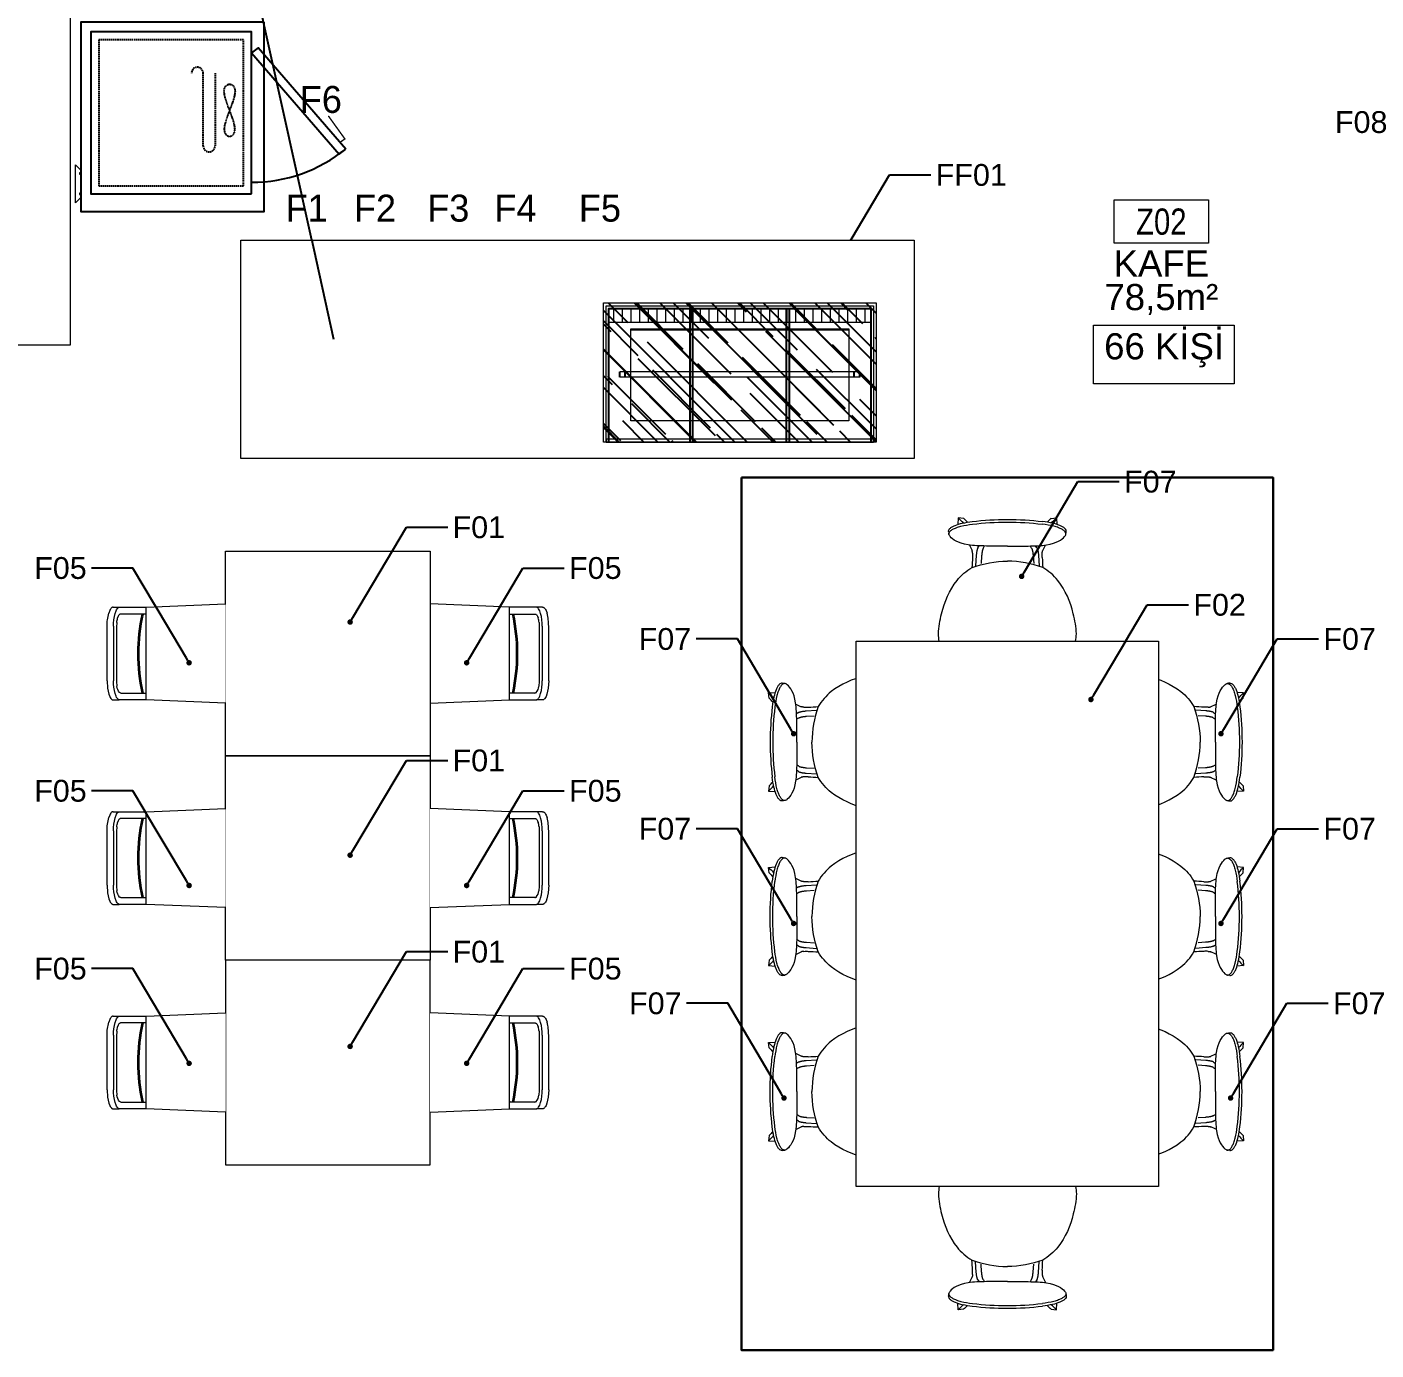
# Model space of a CAD drawing. Header units: centimetres. Extents: x 10874 to 13644, y 2279 to 4271.
# Drawn here: x 12256 to 12750.8, y 2778.4 to 3263.7 of the extents above; entities that cross this region are included whole.
import ezdxf
from ezdxf import colors
from ezdxf.entities.mleader import LeaderData, LeaderLine
from ezdxf.enums import TextEntityAlignment as Align
from ezdxf.math import Vec2, Vec3

# ---------------------------------------------------------------- set-up
doc = ezdxf.new("R2010")
doc.units = ezdxf.units.CM
doc.header["$MEASUREMENT"] = 0
doc.set_wipeout_variables(frame=1)
doc.linetypes.add('DASHED', pattern=[0.75, 0.5, -0.25])
for name, color, linetype in [('Auto-Gor_3', 8, 'Continuous'), ('Auto-not - ölçü', 183, 'Continuous'), ('Auto-Tarama', 251, 'Continuous'), ('MUTFAKEKİPMAN', 1, 'Continuous'), ('S2000-002 Çizgi', 7, 'Continuous'), ('xxx_Auto_Kaplama_Cam Tarama', 7, 'Continuous')]:
    doc.layers.add(name, color=color, linetype=linetype)
for name, color, linetype, lineweight in [('wipeout', 254, 'Continuous', 9), ('xxx_Auto_Duvar_Duvar Plan Kesit', 7, 'Continuous', 30), ('xxx_Auto_Kaplama_Ahşap', 34, 'Continuous', 13), ('xxx_Auto_Kaplama_Cam', 190, 'Continuous', 13), ('xxx_Auto_Kaplama_Hali', 95, 'Continuous', 15), ('xxx_Auto_Kaplama_Mermer', 33, 'Continuous', 13), ('xxx_Auto_Tefris_Silik', 252, 'Continuous', 13), ('xxx_Auto_Yardimci_Isaret Genel', 51, 'Continuous', 9), ('xxx_Auto_Yardimci_Isaret Tag Mekan', 30, 'Continuous', 9)]:
    doc.layers.add(name, color=color, linetype=linetype, lineweight=lineweight)
doc.layers.add('xxx_Auto_Tefris_Tefris', color=7, linetype='Continuous', lineweight=15, true_color=0x666666)
doc.styles.add('AUTOBAN', font='')
doc.styles.add('TAKSİM', font='GOTHIC.TTF', dxfattribs={"height": 20})
doc.styles.add('text1', font='arial.ttf')
doc.styles.add('text2', font='arial.ttf', dxfattribs={"width": 0.8})
doc.styles.get('AUTOBAN').set_extended_font_data('Helvetica Normal Tr')

# ---------------------------------------------------------------- blocks, each defined once
blk = doc.blocks.new('sandalye')
at = {"lineweight": 30}
blk.add_wipeout([(1846.42, 1711.03), (1875.56, 1712.21), (1885.32, 1712.21), (1887.69, 1712.21), (1888.22, 1712.25), (1888.55, 1712.76), (1889.25, 1714.26), (1889.49, 1715.37), (1889.73, 1716.48), (1889.9, 1719.21), (1889.9, 1739.21), (1889.76, 1740.55), (1889.76, 1741.64), (1889.3, 1744.02), (1888.67, 1745.48), (1887.81, 1746.2), (1846.42, 1747.39)], dxfattribs=at).dxf.layer = 'wipeout'
at = {"layer": 'xxx_Auto_Tefris_Tefris'}
for p, q in [((1875.56, 1746.21), (1846.42, 1747.39)), ((1875.56, 1712.21), (1875.56, 1746.21)), ((1885.32, 1746.21), (1875.56, 1746.21)), ((1875.56, 1743.71), (1884.94, 1743.71)), ((1884.94, 1743.71), (1885.02, 1743.7)), ((1885.02, 1743.7), (1885.09, 1743.69)), ((1885.09, 1743.69), (1885.17, 1743.66)), ((1885.17, 1743.66), (1885.24, 1743.62)), ((1885.24, 1743.62), (1885.32, 1743.56)), ((1885.44, 1746.2), (1885.32, 1746.21)), ((1885.32, 1743.56), (1885.39, 1743.5)), ((1885.39, 1743.5), (1885.54, 1743.34)), ((1887.69, 1746.21), (1885.44, 1746.21)), ((1885.55, 1746.17), (1885.44, 1746.2)), ((1885.54, 1743.34), (1885.67, 1743.14)), ((1885.67, 1746.12), (1885.55, 1746.17)), ((1885.78, 1746.06), (1885.67, 1746.12)), ((1885.67, 1743.14), (1885.8, 1742.89)), ((1885.89, 1745.97), (1885.78, 1746.06)), ((1885.8, 1742.89), (1886.04, 1742.27)), ((1886, 1745.87), (1885.89, 1745.97)), ((1886.22, 1745.61), (1886, 1745.87)), ((1886.42, 1745.28), (1886.22, 1745.61)), ((1886.61, 1744.89), (1886.42, 1745.28)), ((1886.96, 1743.91), (1886.61, 1744.89)), ((1887.69, 1746.21), (1887.81, 1746.2)), ((1887.81, 1746.2), (1887.92, 1746.17)), ((1887.92, 1746.17), (1888.03, 1746.13)), ((1888.03, 1746.13), (1888.14, 1746.06)), ((1888.14, 1746.06), (1888.25, 1745.98)), ((1888.25, 1745.98), (1888.36, 1745.89)), ((1888.36, 1745.89), (1888.57, 1745.64)), ((1888.57, 1745.64), (1888.77, 1745.33)), ((1888.77, 1745.33), (1888.96, 1744.95)), ((1888.96, 1744.95), (1889.3, 1744.02)), ((1886.36, 1740.64), (1886.44, 1738.89)), ((1886.44, 1738.89), (1886.44, 1719.84)), ((1887.52, 1739.21), (1887.52, 1719.21)), ((1889.9, 1719.21), (1889.9, 1739.21)), ((1886.43, 1718.94), (1886.28, 1717.19)), ((1886.44, 1719.84), (1886.43, 1718.94)), ((1889.9, 1719.21), (1889.73, 1716.48)), ((1846.42, 1711.03), (1875.56, 1712.21)), ((1875.77, 1714.72), (1875.56, 1714.74)), ((1884.81, 1714.71), (1875.56, 1714.71)), ((1875.56, 1712.21), (1885.32, 1712.21)), ((1885.32, 1712.21), (1885.44, 1712.22)), ((1885.44, 1712.22), (1885.55, 1712.25)), ((1887.69, 1712.21), (1885.44, 1712.21)), ((1885.55, 1712.25), (1885.67, 1712.3)), ((1885.67, 1712.3), (1885.78, 1712.36)), ((1885.78, 1712.36), (1885.89, 1712.45)), ((1885.89, 1712.45), (1886, 1712.55)), ((1886, 1712.55), (1886.21, 1712.81)), ((1886.21, 1712.81), (1886.42, 1713.14)), ((1886.42, 1713.14), (1886.61, 1713.53)), ((1886.61, 1713.53), (1886.96, 1714.51)), ((1887.81, 1712.22), (1887.69, 1712.21)), ((1887.92, 1712.25), (1887.81, 1712.22)), ((1888.03, 1712.29), (1887.92, 1712.25)), ((1888.14, 1712.35), (1888.03, 1712.29)), ((1888.25, 1712.43), (1888.14, 1712.35)), ((1888.35, 1712.52), (1888.25, 1712.43)), ((1888.55, 1712.76), (1888.35, 1712.52)), ((1888.75, 1713.05), (1888.55, 1712.76)), ((1888.93, 1713.4), (1888.75, 1713.05)), ((1889.25, 1714.26), (1888.93, 1713.4)), ((1889.73, 1716.48), (1889.25, 1714.26))]:
    blk.add_line(p, q, dxfattribs=at)
for centre, radius, start, end in [((1809.55, 1729.21), 68.6, 347.7954, 12.201), ((1810.04, 1729.21), 68.6, 347.7954, 12.201), ((1877.68, 1739.78), 8.72, 5.6721, 16.6179), ((1869.67, 1739.43), 17.86, 359.2862, 14.5173), ((1872.26, 1739.45), 17.64, 359.2172, 15.0125), ((1882.07, 1717.53), 4.22, 321.506, 355.3043), ((1869.67, 1718.99), 17.86, 345.479, 0.7102), ((1884.87, 1715.46), 0.753, 265.8079, 312.0894)]:
    blk.add_arc(centre, radius, start, end, dxfattribs=at)
blk = doc.blocks.new('wıng 01')
blk.add_wipeout([(-40.12, 0.99), (-40.12, 1.98), (-40.01, 6.69), (-39.78, 11.39), (-38.74, 17.8), (-36.81, 21.6), (-33.94, 23.97), (-29.41, 25.03), (-25.94, 25.27), (-22.96, 24.94), (-19.31, 24.16), (-12.23, 21.67), (-8.87, 19.74), (-5.37, 16.93), (-3.75, 15.06), (-2.36, 12.98), (3.88, 12.96), (4.9, 13.44), (5.91, 13.94), (6.28, 15.95), (7.03, 18.21), (8.45, 20.42), (9.89, 21.46), (11.17, 21.6), (12.13, 20.92), (13.47, 18.18), (15.84, 18.01), (15.69, 16.05), (14.29, 14.58), (14.51, 12.92), (14.89, 9.22), (15.1, 6.35), (15.21, 4.05), (15.28, -0.11), (15.25, -3), (15.15, -5.39), (14.85, -9.7), (14.51, -12.92), (14.29, -14.58), (15.69, -16.05), (15.84, -18.01), (13.47, -18.18), (13.24, -18.84), (12.84, -19.76), (12.33, -20.65), (11.63, -21.39), (11.11, -21.61), (9.89, -21.46), (8.34, -20.3), (7.45, -19.05), (6.93, -17.97), (6.36, -16.24), (6.1, -15.09), (5.91, -13.94), (4.2, -13.11), (3.4, -12.83), (2.39, -12.76), (-2.36, -12.98), (-2.66, -13.47), (-4.14, -15.54), (-6.34, -17.84), (-10.22, -20.56), (-12.7, -21.88), (-18.09, -23.84), (-25.91, -25.25), (-32.12, -24.56), (-33.94, -23.95), (-37.24, -21.01), (-38.18, -19.36), (-38.82, -17.46), (-39.42, -14.6), (-39.84, -10.45), (-40.12, -1.96), (-40.12, 0.99), (-40.11, 2.9), (-40.01, 6.69), (-39.96, 8.09), (-39.91, 9.17), (-39.91, 9.17), (-39.84, 10.46)]).dxf.layer = 'wipeout'
at = {"layer": 'xxx_Auto_Tefris_Tefris'}
for p, q in [((15.84, 18.01), (13.47, 18.18)), ((15.69, 16.05), (15.84, 18.01)), ((2.04, 11.42), (-1.68, 11.68)), ((1.9, 9.45), (-0.84, 9.65)), ((1.9, -9.45), (-0.84, -9.65)), ((2.04, -11.42), (-1.68, -11.68)), ((15.84, -18.01), (13.47, -18.18)), ((15.69, -16.05), (15.84, -18.01))]:
    blk.add_line(p, q, dxfattribs=at)
at = {"layer": 'xxx_Auto_Tefris_Tefris', "flags": 128}
for points in [[(-40.13, 0), (-40.12, 1.98, -0.01371), (-39.78, 11.39, -0.049344), (-38.74, 17.8, -0.150356), (-35.54, 22.91, -0.130615), (-32.12, 24.58, -0.0306), (-26.68, 25.31, -0.055771), (-19.31, 24.16, -0.107535), (-7.11, 18.5, -0.093156), (-2.36, 12.98, -0.080348), (0, 0.01, -0.080348)], [(-40.13, 0.02), (-40.12, -1.96, 0.01371), (-39.78, -11.38, 0.049344), (-38.74, -17.78, 0.150356), (-35.54, -22.9, 0.130615), (-32.12, -24.56, 0.0306), (-26.68, -25.29, 0.055771), (-19.31, -24.14, 0.107535), (-7.11, -18.48, 0.093156), (-2.36, -12.97, 0.080348), (0, 0.01, 0.080348)]]:
    blk.add_lwpolyline(points, format="xyb", dxfattribs=at)
at = {"layer": 'xxx_Auto_Tefris_Tefris'}
for centre, radius, start, end in [((32.44, 0.66), 24.02, 133.7252, 140.0659), ((32.94, -1.94), 24.92, 133.7931, 138.4714), ((2.09, 26.27), 13.52, 266.6877, 273.0463), ((-29.21, 84.05), 78.41, 294.9616, 296.6092), ((-90.37, 0.12), 104.69, 359.9361, 6.9687), ((-90.84, 0.11), 106.13, 359.9391, 6.9294), ((-90.37, -0.12), 104.69, 353.0313, 0.0638), ((-90.84, -0.11), 106.13, 353.0706, 0.0609), ((2.09, -25.94), 13.18, 86.4557, 93.3668), ((-29.21, -84.05), 78.41, 63.3908, 65.0384), ((32.94, 1.94), 24.92, 221.5286, 226.2069), ((32.44, -0.66), 24.02, 219.9341, 226.2748)]:
    blk.add_arc(centre, radius, start, end, dxfattribs=at)
for points, knots in [([(5.53, 0), (5.53, 2.62), (5.5, 5.14), (5.57, 10.17), (5.68, 12.43), (6.57, 18.26), (7.86, 19.97), (9.04, 20.99)], [-30.924593, -30.924593, -30.924593, -30.924593, -23.146046, -23.146046, -15.475307, -15.475307, 0, 0, 0, 0]), ([(9.04, 20.99), (9.17, 21.1), (9.39, 21.28), (9.74, 21.45), (10.08, 21.49), (10.55, 21.38), (11.14, 20.89), (11.75, 19.96), (12.34, 18.64), (13.08, 16.26), (13.37, 14.25), (13.55, 12.82)], [0, 0, 0, 0, 0.485183, 0.859706, 1.159692, 1.481517, 2.268611, 3.422819, 4.81791, 6.58255, 10.895845, 10.895845, 10.895845, 10.895845]), ([(10.84, 21.61), (11.03, 21.64), (11.47, 21.55), (12.07, 21.04), (12.63, 20.23), (13.34, 18.73), (14.05, 16.27), (14.36, 14.13), (14.51, 12.92)], [0, 0, 0, 0, 0.573518, 1.294158, 2.312461, 3.504345, 6.28637, 9.963364, 9.963364, 9.963364, 9.963364]), ([(5.53, 0), (5.53, -2.62), (5.5, -5.14), (5.57, -10.17), (5.68, -12.43), (6.57, -18.26), (7.86, -19.97), (9.04, -20.99)], [-30.924593, -30.924593, -30.924593, -30.924593, -23.146046, -23.146046, -15.475307, -15.475307, 0, 0, 0, 0]), ([(9.04, -20.99), (9.17, -21.1), (9.39, -21.28), (9.74, -21.45), (10.08, -21.49), (10.55, -21.38), (11.14, -20.89), (11.75, -19.96), (12.34, -18.64), (13.08, -16.26), (13.37, -14.25), (13.55, -12.82)], [0, 0, 0, 0, 0.485183, 0.859706, 1.159692, 1.481517, 2.268611, 3.422819, 4.81791, 6.58255, 10.895845, 10.895845, 10.895845, 10.895845]), ([(10.84, -21.61), (11.03, -21.64), (11.47, -21.55), (12.07, -21.04), (12.63, -20.23), (13.34, -18.73), (14.05, -16.27), (14.36, -14.13), (14.51, -12.92)], [0, 0, 0, 0, 0.573518, 1.294158, 2.312461, 3.504345, 6.28637, 9.963364, 9.963364, 9.963364, 9.963364])]:
    blk.add_open_spline(points, degree=3, knots=knots, dxfattribs=at)
for points in [[(9.89, 21.46), (10.2, 21.51), (10.52, 21.56), (10.83, 21.61)], [(1.31, 12.78), (0.09, 12.84), (-1.14, 12.91), (-2.36, 12.98)], [(4.85, 10.85), (5.11, 10.69), (5.36, 10.53), (5.61, 10.37)], [(4.71, 8.89), (4.99, 8.71), (5.28, 8.54), (5.55, 8.36)], [(4.71, -8.89), (4.99, -8.71), (5.28, -8.54), (5.55, -8.36)], [(1.31, -12.78), (0.09, -12.84), (-1.14, -12.91), (-2.36, -12.98)], [(4.85, -10.85), (5.11, -10.69), (5.36, -10.53), (5.61, -10.37)], [(10.83, -21.61), (10.52, -21.56), (10.2, -21.51), (9.89, -21.46)]]:
    blk.add_open_spline(points, degree=3, dxfattribs=at)
for points, weights in [([(4.85, 10.85), (4.18, 11.26), (2.04, 11.42)], [1, 0.813618373674, 1]), ([(2.81, 12.77), (3.58, 12.82), (3.88, 12.96)], [0.918584717275, 0.913081709419, 1]), ([(4.71, 8.89), (4.04, 9.3), (1.9, 9.45)], [1, 0.813578059953, 1]), ([(4.71, -8.89), (4.04, -9.3), (1.9, -9.45)], [1, 0.813578059958, 1]), ([(4.85, -10.85), (4.18, -11.26), (2.04, -11.42)], [1, 0.81361837367, 1]), ([(2.9, -12.78), (3.6, -12.83), (3.88, -12.96)], [0.918257053674, 0.918257053674, 1])]:
    blk.add_rational_spline(points, weights, degree=2, dxfattribs=at)
blk = doc.blocks.new('table group')
at = {"yscale": 10, "zscale": 10}
for p, xscale, rotation in [((-5555.7, -352661.9, 0), 10, 90), ((-6263.3, -353303.6, 0), 10, 180), ((-4838.5, -353303.6, 0), -10, 180), ((-6263.3, -353945.8, 0), 10, 180), ((-4838.5, -353945.8, 0), -10, 180), ((-5555.7, -355249.5, 0), -10, 90)]:
    blk.add_blockref('wıng 01', p, dxfattribs=dict(at, xscale=xscale, rotation=rotation))
for p, xscale in [((-6263.3, -354585.9, 0), -10), ((-4838.5, -354585.9, 0), 10)]:
    blk.add_blockref('wıng 01', p, dxfattribs=dict(at, xscale=xscale))
at = {"lineweight": 30}
blk.add_wipeout([(-6109.6, -352955.7), (-5001.1, -352955.7), (-5001.1, -354955.7), (-6109.6, -354955.7)], dxfattribs=at).dxf.layer = 'wipeout'
at = {"layer": 'xxx_Auto_Tefris_Tefris', "elevation": 0}
blk.add_lwpolyline([(-5001.1, -354955.7), (-6109.6, -354955.7), (-6109.6, -352955.7), (-5001.1, -352955.7)], close=True, dxfattribs=at)
blk = doc.blocks.new('masa-75')
at = {"layer": 'xxx_Auto_Tefris_Tefris'}
blk.add_lwpolyline([(2264.15, 1706.84), (2339.15, 1706.84), (2339.15, 1631.84), (2264.15, 1631.84)], close=True, dxfattribs=at)
blk = doc.blocks.new('çıta')
at = {"layer": 'xxx_Auto_Kaplama_Ahşap'}
blk.add_lwpolyline([(2452.11, 1964.12), (2466.11, 1964.12), (2464.11, 1962.12), (2463.11, 1962.12), (2463.11, 1962.62), (2462.61, 1962.62), (2462.61, 1962.12), (2455.61, 1962.12), (2455.61, 1962.62), (2455.11, 1962.62), (2455.11, 1962.12), (2454.11, 1962.12), (2452.11, 1964.12)], dxfattribs=at)
blk = doc.blocks.new('_Dot')
at = {"color": 0, "linetype": 'ByBlock', "lineweight": -2}
blk.add_line((-0.5, 0), (-1, 0), dxfattribs=at)
at = {"color": 0, "linetype": 'ByBlock', "const_width": 0.5}
blk.add_lwpolyline([(-0.25, 0, 1), (0.25, 0, 1)], format="xyb", close=True, dxfattribs=at)
blk = doc.blocks.new('abos')
blk.add_wipeout([(-51.26, 6.59), (-0.26, 6.59), (-0.26, -93.41), (-51.26, -93.41)]).dxf.layer = 'xxx_Auto_Kaplama_Cam'
at = {"layer": 'xxx_Auto_Kaplama_Cam Tarama'}
h = blk.add_hatch(dxfattribs=at)
h.set_pattern_fill('AR-RROOF', color=256, scale=10, angle=135)
h.paths.add_polyline_path([(-51.26, 6.59), (-51.26, -93.41), (-0.26, -93.41), (-0.26, 6.59)])
at = {"layer": 'xxx_Auto_Tefris_Silik'}
h = blk.add_hatch(dxfattribs=at)
h.set_pattern_fill('LINE', color=256, angle=180, style=0)
h.set_pattern_definition([(180, (-56153.2748, 10674.2137), (-4e-16, -3.175), [])])
h.paths.add_polyline_path([(-2.26, 4.59), (-2.26, -91.41), (-7.26, -91.41), (-7.26, 4.59)])
at = {"layer": 'Auto-Gor_3'}
for p, q in [((-27.51, 0.59, 0), (-25.51, 0.59, 0)), ((-27.51, -1.41, 0), (-25.51, -1.41, 0)), ((-27.51, -85.41, 0), (-25.51, -85.41, 0)), ((-27.51, -87.41, 0), (-25.51, -87.41, 0))]:
    blk.add_line(p, q, dxfattribs=at)
at = {"layer": 'Auto-Tarama'}
for p, q in [((-51.26, -25.24), (-2.26, -25.24)), ((-51.26, -26.24), (-2.26, -26.24)), ((-51.26, -60.58), (-2.26, -60.58)), ((-51.26, -61.58), (-2.26, -61.58))]:
    blk.add_line(p, q, dxfattribs=at)
blk.add_lwpolyline([(-51.26, -91.41), (-2.26, -91.41), (-2.26, 4.59), (-51.26, 4.59)], dxfattribs=at)
at = {"layer": 'xxx_Auto_Kaplama_Cam'}
for points in [[(-51.26, 6.59), (-51.26, -93.41), (-0.26, -93.41), (-0.26, 6.59)], [(-51.26, -92.41), (-51.26, 5.59), (-50.26, 5.59), (-50.26, -92.41)]]:
    blk.add_lwpolyline(points, close=True, dxfattribs=at)
blk.add_lwpolyline([(-51.26, -92.41), (-1.26, -92.41), (-1.26, 5.59), (-51.26, 5.59)], dxfattribs=at)
blk.add_arc((-51.26, -29.74), 35.33, 88.3782, 90, dxfattribs=at)
at = {"layer": 'xxx_Auto_Kaplama_Mermer'}
for p, q in [((-27.51, 0.59, 0), (-27.51, -87.41, 0)), ((-25.51, 0.59, 0), (-25.51, -87.41, 0)), ((-10.25, -3.41, 0), (-10.25, -83.41, 0))]:
    blk.add_line(p, q, dxfattribs=at)
at = {"layer": 'xxx_Auto_Kaplama_Mermer', "elevation": 0}
blk.add_lwpolyline([(-43.54, -3.41), (-43.54, -83.41), (-9.75, -83.41), (-9.75, -3.41)], close=True, dxfattribs=at)
at = {"layer": 'xxx_Auto_Tefris_Silik'}
blk.add_lwpolyline([(-2.26, 4.59), (-2.26, -91.41), (-7.26, -91.41), (-7.26, 4.59)], close=True, dxfattribs=at)
blk = doc.blocks.new('pattisserie')
blk.add_wipeout([(8804.69, 7299.08), (9051.69, 7299.08), (9051.69, 7219.08), (8804.38, 7219.08)]).dxf.layer = 'wipeout'
at = {"layer": 'Auto-not - ölçü', "xscale": -1, "rotation": 270}
blk.add_blockref('abos', (9031.1, 7276.35), dxfattribs=at)
at = {"layer": 'xxx_Auto_Kaplama_Mermer'}
blk.add_lwpolyline([(8804.69, 7299.08), (9051.69, 7299.08), (9051.69, 7219.08), (8804.69, 7219.08)], close=True, dxfattribs=at)
blk = doc.blocks.new('mahal no')
at = {"layer": 'xxx_Auto_Yardimci_Isaret Tag Mekan'}
blk.add_lwpolyline([(49681.82, 27007.28), (49710.62, 27007.28), (49710.62, 26994.08), (49681.82, 26994.08)], close=True, dxfattribs=at)
at = {"layer": 'xxx_Auto_Yardimci_Isaret Tag Mekan', "color": 7, "style": 'text2', "width": 0.8}
blk.add_attdef('10000', text='', height=8, dxfattribs=at).set_placement((49696.22, 27000.68), align=Align.MIDDLE)
at = {"layer": 'xxx_Auto_Yardimci_Isaret Tag Mekan', "color": 7, "style": 'text1'}
for tag, p in [('MAHAL', (49696.22, 26987.88)), ('M²', (49696.22, 26976.92))]:
    blk.add_attdef(tag, text='', height=8, dxfattribs=at).set_placement(p, align=Align.MIDDLE)
blk = doc.blocks.new('A$C503C02DF')
at = {"layer": 'S2000-002 Çizgi'}
for points in [[(43.11, 93.56), (5.97, 61.44), (7.72, 59), (44.86, 91.13)], [(59.5, 59), (0, 59), (0, 0), (59.5, 0)]]:
    blk.add_lwpolyline(points, close=True, dxfattribs=at)
at = {"layer": 'S2000-002 Çizgi', "const_width": 0.5}
blk.add_lwpolyline([(40.44, 91.64), (39.31, 93.21), (32.6, 88.38), (30.89, 87.15)], dxfattribs=at)
at = {"layer": 'S2000-002 Çizgi', "linetype": 'DASHED'}
blk.add_lwpolyline([(56.5, 56), (3, 56), (3, 3), (56.5, 3)], close=True, dxfattribs=at)
at = {"layer": 'S2000-002 Çizgi', "linetype": 'DASHED', "ltscale": 0.1}
blk.add_lwpolyline([(35.78, 52.93), (34.32, 52.76), (32.62, 52.31), (30.76, 51.67), (28.81, 50.93), (26.86, 50.2), (25, 49.56), (23.29, 49.1), (21.84, 48.93), (20.69, 49.1), (19.88, 49.56), (19.39, 50.2), (19.22, 50.93), (19.39, 51.67), (19.88, 52.31), (20.69, 52.76), (21.84, 52.93), (23.29, 52.76), (25, 52.31), (26.86, 51.67), (28.81, 50.93), (30.76, 50.2), (32.62, 49.56), (34.32, 49.1), (35.78, 48.93), (36.92, 49.1), (37.74, 49.56), (38.23, 50.2), (38.39, 50.93), (38.23, 51.67), (37.74, 52.31), (36.92, 52.76)], close=True, dxfattribs=at)
at = {"layer": 'S2000-002 Çizgi', "linetype": 'DASHED'}
for points in [[(15.22, 45.62), (41.89, 45.62, -1), (41.89, 41.28)], [(41.89, 41.28), (15.22, 41.28, 1), (15.22, 36.93)]]:
    blk.add_lwpolyline(points, format="xyb", dxfattribs=at)
at = {"layer": 'S2000-002 Çizgi'}
blk.add_arc((0.22, 59), 55, 0, 38.867, dxfattribs=at)

msp = doc.modelspace()

# ---------------------------------------------------------------- linework, layer by layer
at = {"layer": 'MUTFAKEKİPMAN'}
msp.add_lwpolyline([(12343.01, 3265.41), (12275.76, 3265.41), (12275.76, 3195.99), (12343.01, 3195.99)], close=True, dxfattribs=at)
at = {"layer": 'xxx_Auto_Kaplama_Ahşap'}
for p, q in [((12271.76, 3269.41), (12271.76, 3146.91)), ((12271.76, 3146.91), (12146.76, 3146.91))]:
    msp.add_line(p, q, dxfattribs=at)
at = {"layer": 'xxx_Auto_Yardimci_Isaret Tag Mekan', "color": 7}
msp.add_lwpolyline([(12647.18, 3154.24), (12698.73, 3154.24), (12698.73, 3132.82), (12647.18, 3132.82)], close=True, dxfattribs=at)

# ---------------------------------------------------------------- block references
at = {"layer": 'S2000-002 Çizgi', "rotation": 270}
msp.add_blockref('A$C503C02DF', (12279.35, 3261.93), dxfattribs=at)
at = {"layer": 'wipeout', "lineweight": 30, "xscale": 0.1, "yscale": 0.1, "zscale": 0.1, "rotation": 180}
msp.add_blockref('table group', (12059.98, -32457.21, 0), dxfattribs=at)
at = {"layer": 'xxx_Auto_Duvar_Duvar Plan Kesit', "xscale": 1.2, "yscale": 1.2, "zscale": 1.2}
msp.add_blockref('mahal no', (-46963.45, -29208.53), dxfattribs=at).add_auto_attribs({'10000': 'Z02', 'MAHAL': 'KAFE', 'M²': '78,5m²'})
at = {"layer": 'xxx_Auto_Kaplama_Ahşap', "rotation": 89.99999999999994}
msp.add_blockref('çıta', (14237.88, 747.05), dxfattribs=at)
at = {"layer": 'xxx_Auto_Kaplama_Ahşap'}
msp.add_blockref('sandalye', (10557.41, 1304.62), dxfattribs=at)
at = {"layer": 'xxx_Auto_Tefris_Tefris'}
msp.add_blockref('masa-75', (10064.68, 1289.49), dxfattribs=at)
at = {"layer": 'xxx_Auto_Tefris_Tefris', "xscale": -1, "rotation": 180}
msp.add_blockref('masa-75', (10064.68, 4553.16), dxfattribs=at)

# ---------------------------------------------------------------- texts
at = {"style": 'TAKSİM'}
for s, p in [('F6', (12356.02, 3232.14, 0)), ('F1', (12350.81, 3192.26, 0)), ('F2', (12375.88, 3192.26, 0)), ('F3', (12402.77, 3192.26, 0)), ('F4', (12427.39, 3192.26, 0)), ('F5', (12458.38, 3192.26, 0))]:
    msp.add_text(s, height=9.9, dxfattribs=at).set_placement(p)
at = {"layer": 'xxx_Auto_Yardimci_Isaret Tag Mekan', "color": 7, "insert": (12651.04, 3151.34), "char_height": 9.6, "attachment_point": 1, "style": 'text1'}
msp.add_mtext_dynamic_manual_height_columns('66 KİŞİ', width=71.2497, gutter_width=59.48, heights=[0], dxfattribs=at)

# ---------------------------------------------------------------- leaders
at = {"layer": 'xxx_Auto_Yardimci_Isaret Genel', "ltscale": 100}
ml = msp.add_multileader_mtext('Standard', dxfattribs=at)
ml.set_content('F08', color=256, style='AUTOBAN')
ml.set_leader_properties()
ml.set_arrow_properties(name='DOT')
ml.build(insert=Vec2(0, 0))
ml.multileader.update_dxf_attribs({"has_text_frame": 1, "dogleg_length": 5, "arrow_head_size": 2})
ctx = ml.context
ctx.base_point, ctx.char_height, ctx.arrow_head_size, ctx.landing_gap_size, ctx.plane_origin = Vec3(12733.34, 3228.79), 8, 2, 1.8, Vec3(12819.32, 3108.25)
ctx.text_align_type = 2
notes = []
notes.append((ctx, [(0, (1, 1, 0), (12771.9, 3228.79), (-1, 0), 15.16, [(0, [(12787.04, 3260.28)], 0, [])])]))
ctx.mtext.insert, ctx.mtext.width, ctx.mtext.defined_height, ctx.mtext.alignment, ctx.mtext.flow_direction = Vec3(12754.94, 3232.79), 12.6046, 12.84, 3, 5
ml = msp.add_multileader_mtext('Standard', dxfattribs=at)
ml.set_content('FF01', color=256, style='AUTOBAN')
ml.set_leader_properties()
ml.set_arrow_properties(name='DOT')
ml.build(insert=Vec2(0, 0))
ml.multileader.update_dxf_attribs({"has_text_frame": 1, "dogleg_length": 5, "arrow_head_size": 2})
ctx = ml.context
ctx.base_point, ctx.char_height, ctx.arrow_head_size, ctx.landing_gap_size, ctx.plane_origin = Vec3(12587.46, 3209.4), 8, 2, 1.8, Vec3(12524.88, 3166.58)
notes.append((ctx, [(0, (1, 1, 0), (12572.31, 3209.4), (1, 0), 15.16, [(0, [(12551.69, 3174.64)], 0, [])])]))
ctx.mtext.insert, ctx.mtext.rotation, ctx.mtext.width, ctx.mtext.defined_height, ctx.mtext.flow_direction = Vec3(12589.26, 3213.4), 6.283185, 12.6046, 12.84, 5
for ctx, leaders in notes:
    for number, flags, end, landing, length, lines in leaders:
        leader = LeaderData()
        leader.index, (leader.has_last_leader_line, leader.has_dogleg_vector, leader.attachment_direction) = number, flags
        leader.last_leader_point, leader.dogleg_vector, leader.dogleg_length = Vec3(end), Vec3(landing), length
        for number, points, colour, breaks in lines:
            line = LeaderLine()
            line.index, line.vertices, line.color, line.breaks = number, Vec3.list(points), colors.encode_raw_color(colour), breaks
            leader.lines.append(line)
        ctx.leaders.append(leader)

# ---------------------------------------------------------------- next in the draw order: linework, layer by layer
at = {"layer": 'xxx_Auto_Kaplama_Hali', "lineweight": 30}
msp.add_lwpolyline([(12518.02, 3098.36), (12713.02, 3098.36), (12713.02, 2778.36), (12518.02, 2778.36)], close=True, dxfattribs=at)

# ---------------------------------------------------------------- next in the draw order: block references
at = {"layer": 'wipeout'}
msp.add_blockref('pattisserie', (3529.72, -4113.67), dxfattribs=at)
at = {"layer": 'xxx_Auto_Kaplama_Ahşap', "xscale": -1}
for p in [(14175.26, 1229.62), (14175.26, 1154.62)]:
    msp.add_blockref('sandalye', p, dxfattribs=at)
at = {"layer": 'xxx_Auto_Kaplama_Ahşap'}
for p in [(10557.41, 1229.62), (10557.41, 1154.62)]:
    msp.add_blockref('sandalye', p, dxfattribs=at)
at = {"layer": 'xxx_Auto_Tefris_Tefris'}
msp.add_blockref('masa-75', (10064.68, 1364.49), dxfattribs=at)

# ---------------------------------------------------------------- next in the draw order: leaders
at = {"layer": 'xxx_Auto_Yardimci_Isaret Genel', "ltscale": 100}
ml = msp.add_multileader_mtext('Standard', dxfattribs=at)
ml.set_content('F07', color=256, style='AUTOBAN')
ml.set_leader_properties()
ml.set_arrow_properties(name='DOT')
ml.build(insert=Vec2(0, 0))
ml.multileader.update_dxf_attribs({"has_text_frame": 1, "dogleg_length": 5, "arrow_head_size": 2})
ctx = ml.context
ctx.base_point, ctx.char_height, ctx.arrow_head_size, ctx.landing_gap_size, ctx.plane_origin = Vec3(12656.55, 3096.89), 8, 2, 1.8, Vec3(12593.97, 3054.07)
notes = []
notes.append((ctx, [(0, (1, 1, 0), (12641.39, 3096.89), (1, 0), 15.16, [(0, [(12620.77, 3062.13)], 0, [])])]))
ctx.mtext.insert, ctx.mtext.rotation, ctx.mtext.width, ctx.mtext.defined_height, ctx.mtext.flow_direction = Vec3(12658.35, 3100.89), 6.283185, 12.6046, 12.84, 5
ml = msp.add_multileader_mtext('Standard', dxfattribs=at)
ml.set_content('F01', color=256, style='AUTOBAN')
ml.set_leader_properties()
ml.set_arrow_properties(name='DOT')
ml.build(insert=Vec2(0, 0))
ml.multileader.update_dxf_attribs({"has_text_frame": 1, "dogleg_length": 5, "arrow_head_size": 2})
ctx = ml.context
ctx.base_point, ctx.char_height, ctx.arrow_head_size, ctx.landing_gap_size, ctx.plane_origin = Vec3(12410.26, 3080.16), 8, 2, 1.8, Vec3(12347.68, 3037.34)
notes.append((ctx, [(0, (1, 1, 0), (12395.11, 3080.16), (1, 0), 15.16, [(0, [(12374.49, 3045.39)], 0, [])])]))
ctx.mtext.insert, ctx.mtext.rotation, ctx.mtext.width, ctx.mtext.defined_height, ctx.mtext.flow_direction = Vec3(12412.06, 3084.16), 6.283185, 12.6046, 12.84, 5
ml = msp.add_multileader_mtext('Standard', dxfattribs=at)
ml.set_content('F05', color=256, style='AUTOBAN')
ml.set_leader_properties()
ml.set_arrow_properties(name='DOT')
ml.build(insert=Vec2(0, 0))
ml.multileader.update_dxf_attribs({"has_text_frame": 1, "dogleg_length": 5, "arrow_head_size": 2})
ctx = ml.context
ctx.base_point, ctx.char_height, ctx.arrow_head_size, ctx.landing_gap_size, ctx.plane_origin = Vec3(12453, 3065.21), 8, 2, 1.8, Vec3(12390.43, 3022.39)
notes.append((ctx, [(0, (1, 1, 0), (12437.85, 3065.21), (1, 0), 15.16, [(0, [(12417.23, 3030.44)], 0, [])])]))
ctx.mtext.insert, ctx.mtext.rotation, ctx.mtext.width, ctx.mtext.defined_height, ctx.mtext.flow_direction = Vec3(12454.8, 3069.21), 6.283185, 12.6046, 12.84, 5
ml = msp.add_multileader_mtext('Standard', dxfattribs=at)
ml.set_content('F02', color=256, style='AUTOBAN')
ml.set_leader_properties()
ml.set_arrow_properties(name='DOT')
ml.build(insert=Vec2(0, 0))
ml.multileader.update_dxf_attribs({"has_text_frame": 1, "dogleg_length": 5, "arrow_head_size": 2})
ctx = ml.context
ctx.base_point, ctx.char_height, ctx.arrow_head_size, ctx.landing_gap_size, ctx.plane_origin = Vec3(12681.96, 3051.73), 8, 2, 1.8, Vec3(12619.38, 3008.91)
notes.append((ctx, [(0, (1, 1, 0), (12666.8, 3051.73), (1, 0), 15.16, [(0, [(12646.19, 3016.97)], 0, [])])]))
ctx.mtext.insert, ctx.mtext.rotation, ctx.mtext.width, ctx.mtext.defined_height, ctx.mtext.flow_direction = Vec3(12683.76, 3055.73), 6.283185, 12.6046, 12.84, 5
ml = msp.add_multileader_mtext('Standard', dxfattribs=at)
ml.set_content('F07', color=256, style='AUTOBAN')
ml.set_leader_properties()
ml.set_arrow_properties(name='DOT')
ml.build(insert=Vec2(0, 0))
ml.multileader.update_dxf_attribs({"has_text_frame": 1, "dogleg_length": 5, "arrow_head_size": 2})
ctx = ml.context
ctx.base_point, ctx.char_height, ctx.arrow_head_size, ctx.landing_gap_size, ctx.plane_origin = Vec3(12477.97, 3039.18), 8, 2, 1.8, Vec3(12563.96, 2996.36)
ctx.text_align_type = 2
notes.append((ctx, [(0, (1, 1, 0), (12516.54, 3039.18), (-1, 0), 15.16, [(0, [(12537.16, 3004.41)], 0, [])])]))
ctx.mtext.insert, ctx.mtext.width, ctx.mtext.defined_height, ctx.mtext.alignment, ctx.mtext.flow_direction = Vec3(12499.58, 3043.18), 12.6046, 12.84, 3, 5
ml = msp.add_multileader_mtext('Standard', dxfattribs=at)
ml.set_content('F07', color=256, style='AUTOBAN')
ml.set_leader_properties()
ml.set_arrow_properties(name='DOT')
ml.build(insert=Vec2(0, 0))
ml.multileader.update_dxf_attribs({"has_text_frame": 1, "dogleg_length": 5, "arrow_head_size": 2})
ctx = ml.context
ctx.base_point, ctx.char_height, ctx.arrow_head_size, ctx.landing_gap_size, ctx.plane_origin = Vec3(12729.65, 3039.18), 8, 2, 1.8, Vec3(12667.07, 2996.36)
notes.append((ctx, [(0, (1, 1, 0), (12714.49, 3039.18), (1, 0), 15.16, [(0, [(12693.88, 3004.41)], 0, [])])]))
ctx.mtext.insert, ctx.mtext.rotation, ctx.mtext.width, ctx.mtext.defined_height, ctx.mtext.flow_direction = Vec3(12731.45, 3043.18), 6.283185, 12.6046, 12.84, 5
ml = msp.add_multileader_mtext('Standard', dxfattribs=at)
ml.set_content('F07', color=256, style='AUTOBAN')
ml.set_leader_properties()
ml.set_arrow_properties(name='DOT')
ml.build(insert=Vec2(0, 0))
ml.multileader.update_dxf_attribs({"has_text_frame": 1, "dogleg_length": 5, "arrow_head_size": 2})
ctx = ml.context
ctx.base_point, ctx.char_height, ctx.arrow_head_size, ctx.landing_gap_size, ctx.plane_origin = Vec3(12477.97, 2969.58), 8, 2, 1.8, Vec3(12563.96, 2926.76)
ctx.text_align_type = 2
notes.append((ctx, [(0, (1, 1, 0), (12516.54, 2969.58), (-1, 0), 15.16, [(0, [(12537.16, 2934.82)], 0, [])])]))
ctx.mtext.insert, ctx.mtext.width, ctx.mtext.defined_height, ctx.mtext.alignment, ctx.mtext.flow_direction = Vec3(12499.58, 2973.58), 12.6046, 12.84, 3, 5
ml = msp.add_multileader_mtext('Standard', dxfattribs=at)
ml.set_content('F07', color=256, style='AUTOBAN')
ml.set_leader_properties()
ml.set_arrow_properties(name='DOT')
ml.build(insert=Vec2(0, 0))
ml.multileader.update_dxf_attribs({"has_text_frame": 1, "dogleg_length": 5, "arrow_head_size": 2})
ctx = ml.context
ctx.base_point, ctx.char_height, ctx.arrow_head_size, ctx.landing_gap_size, ctx.plane_origin = Vec3(12729.65, 2969.58), 8, 2, 1.8, Vec3(12667.07, 2926.76)
notes.append((ctx, [(0, (1, 1, 0), (12714.49, 2969.58), (1, 0), 15.16, [(0, [(12693.88, 2934.82)], 0, [])])]))
ctx.mtext.insert, ctx.mtext.rotation, ctx.mtext.width, ctx.mtext.defined_height, ctx.mtext.flow_direction = Vec3(12731.45, 2973.58), 6.283185, 12.6046, 12.84, 5
ml = msp.add_multileader_mtext('Standard', dxfattribs=at)
ml.set_content('F07', color=256, style='AUTOBAN')
ml.set_leader_properties()
ml.set_arrow_properties(name='DOT')
ml.build(insert=Vec2(0, 0))
ml.multileader.update_dxf_attribs({"has_text_frame": 1, "dogleg_length": 5, "arrow_head_size": 2})
ctx = ml.context
ctx.base_point, ctx.char_height, ctx.arrow_head_size, ctx.landing_gap_size, ctx.plane_origin = Vec3(12474.44, 2905.54), 8, 2, 1.8, Vec3(12560.43, 2862.73)
ctx.text_align_type = 2
notes.append((ctx, [(0, (1, 1, 0), (12513, 2905.54), (-1, 0), 15.16, [(0, [(12533.62, 2870.78)], 0, [])])]))
ctx.mtext.insert, ctx.mtext.width, ctx.mtext.defined_height, ctx.mtext.alignment, ctx.mtext.flow_direction = Vec3(12496.05, 2909.54), 12.6046, 12.84, 3, 5
ml = msp.add_multileader_mtext('Standard', dxfattribs=at)
ml.set_content('F07', color=256, style='AUTOBAN')
ml.set_leader_properties()
ml.set_arrow_properties(name='DOT')
ml.build(insert=Vec2(0, 0))
ml.multileader.update_dxf_attribs({"has_text_frame": 1, "dogleg_length": 5, "arrow_head_size": 2})
ctx = ml.context
ctx.base_point, ctx.char_height, ctx.arrow_head_size, ctx.landing_gap_size, ctx.plane_origin = Vec3(12733.18, 2905.54), 8, 2, 1.8, Vec3(12670.6, 2862.73)
notes.append((ctx, [(0, (1, 1, 0), (12718.03, 2905.54), (1, 0), 15.16, [(0, [(12697.41, 2870.78)], 0, [])])]))
ctx.mtext.insert, ctx.mtext.rotation, ctx.mtext.width, ctx.mtext.defined_height, ctx.mtext.flow_direction = Vec3(12734.98, 2909.54), 6.283185, 12.6046, 12.84, 5
for ctx, leaders in notes:
    for number, flags, end, landing, length, lines in leaders:
        leader = LeaderData()
        leader.index, (leader.has_last_leader_line, leader.has_dogleg_vector, leader.attachment_direction) = number, flags
        leader.last_leader_point, leader.dogleg_vector, leader.dogleg_length = Vec3(end), Vec3(landing), length
        for number, points, colour, breaks in lines:
            line = LeaderLine()
            line.index, line.vertices, line.color, line.breaks = number, Vec3.list(points), colors.encode_raw_color(colour), breaks
            leader.lines.append(line)
        ctx.leaders.append(leader)

# ---------------------------------------------------------------- next in the draw order: linework, layer by layer
at = {"layer": 'MUTFAKEKİPMAN'}
msp.add_line((12368.55, 3149.06), (12273.24, 3578.98), dxfattribs=at)

# ---------------------------------------------------------------- next in the draw order: block references
at = {"layer": 'xxx_Auto_Kaplama_Ahşap', "xscale": -1}
msp.add_blockref('sandalye', (14175.26, 1304.62), dxfattribs=at)

# ---------------------------------------------------------------- next in the draw order: leaders
at = {"layer": 'xxx_Auto_Yardimci_Isaret Genel', "ltscale": 100}
ml = msp.add_multileader_mtext('Standard', dxfattribs=at)
ml.set_content('F01', color=256, style='AUTOBAN')
ml.set_leader_properties()
ml.set_arrow_properties(name='DOT')
ml.build(insert=Vec2(0, 0))
ml.multileader.update_dxf_attribs({"has_text_frame": 1, "dogleg_length": 5, "arrow_head_size": 2})
ctx = ml.context
ctx.base_point, ctx.char_height, ctx.arrow_head_size, ctx.landing_gap_size, ctx.plane_origin = Vec3(12410.26, 2994.63), 8, 2, 1.8, Vec3(12347.68, 2951.82)
notes = []
notes.append((ctx, [(0, (1, 1, 0), (12395.11, 2994.63), (1, 0), 15.16, [(0, [(12374.49, 2959.87)], 0, [])])]))
ctx.mtext.insert, ctx.mtext.rotation, ctx.mtext.width, ctx.mtext.defined_height, ctx.mtext.flow_direction = Vec3(12412.06, 2998.63), 6.283185, 12.6046, 12.84, 5
ml = msp.add_multileader_mtext('Standard', dxfattribs=at)
ml.set_content('F05', color=256, style='AUTOBAN')
ml.set_leader_properties()
ml.set_arrow_properties(name='DOT')
ml.build(insert=Vec2(0, 0))
ml.multileader.update_dxf_attribs({"has_text_frame": 1, "dogleg_length": 5, "arrow_head_size": 2})
ctx = ml.context
ctx.base_point, ctx.char_height, ctx.arrow_head_size, ctx.landing_gap_size, ctx.plane_origin = Vec3(12256.26, 2983.51), 8, 2, 1.8, Vec3(12342.25, 2940.69)
ctx.text_align_type = 2
notes.append((ctx, [(0, (1, 1, 0), (12294.82, 2983.51), (-1, 0), 15.16, [(0, [(12315.44, 2948.75)], 0, [])])]))
ctx.mtext.insert, ctx.mtext.width, ctx.mtext.defined_height, ctx.mtext.alignment, ctx.mtext.flow_direction = Vec3(12277.87, 2987.51), 12.6046, 12.84, 3, 5
ml = msp.add_multileader_mtext('Standard', dxfattribs=at)
ml.set_content('F05', color=256, style='AUTOBAN')
ml.set_leader_properties()
ml.set_arrow_properties(name='DOT')
ml.build(insert=Vec2(0, 0))
ml.multileader.update_dxf_attribs({"has_text_frame": 1, "dogleg_length": 5, "arrow_head_size": 2})
ctx = ml.context
ctx.base_point, ctx.char_height, ctx.arrow_head_size, ctx.landing_gap_size, ctx.plane_origin = Vec3(12453, 2983.51), 8, 2, 1.8, Vec3(12390.43, 2940.69)
notes.append((ctx, [(0, (1, 1, 0), (12437.85, 2983.51), (1, 0), 15.16, [(0, [(12417.23, 2948.75)], 0, [])])]))
ctx.mtext.insert, ctx.mtext.rotation, ctx.mtext.width, ctx.mtext.defined_height, ctx.mtext.flow_direction = Vec3(12454.8, 2987.51), 6.283185, 12.6046, 12.84, 5
ml = msp.add_multileader_mtext('Standard', dxfattribs=at)
ml.set_content('F01', color=256, style='AUTOBAN')
ml.set_leader_properties()
ml.set_arrow_properties(name='DOT')
ml.build(insert=Vec2(0, 0))
ml.multileader.update_dxf_attribs({"has_text_frame": 1, "dogleg_length": 5, "arrow_head_size": 2})
ctx = ml.context
ctx.base_point, ctx.char_height, ctx.arrow_head_size, ctx.landing_gap_size, ctx.plane_origin = Vec3(12410.26, 2924.48), 8, 2, 1.8, Vec3(12347.68, 2881.66)
notes.append((ctx, [(0, (1, 1, 0), (12395.11, 2924.48), (1, 0), 15.16, [(0, [(12374.49, 2889.71)], 0, [])])]))
ctx.mtext.insert, ctx.mtext.rotation, ctx.mtext.width, ctx.mtext.defined_height, ctx.mtext.flow_direction = Vec3(12412.06, 2928.48), 6.283185, 12.6046, 12.84, 5
ml = msp.add_multileader_mtext('Standard', dxfattribs=at)
ml.set_content('F05', color=256, style='AUTOBAN')
ml.set_leader_properties()
ml.set_arrow_properties(name='DOT')
ml.build(insert=Vec2(0, 0))
ml.multileader.update_dxf_attribs({"has_text_frame": 1, "dogleg_length": 5, "arrow_head_size": 2})
ctx = ml.context
ctx.base_point, ctx.char_height, ctx.arrow_head_size, ctx.landing_gap_size, ctx.plane_origin = Vec3(12256.26, 2918.27), 8, 2, 1.8, Vec3(12342.25, 2875.45)
ctx.text_align_type = 2
notes.append((ctx, [(0, (1, 1, 0), (12294.82, 2918.27), (-1, 0), 15.16, [(0, [(12315.44, 2883.51)], 0, [])])]))
ctx.mtext.insert, ctx.mtext.width, ctx.mtext.defined_height, ctx.mtext.alignment, ctx.mtext.flow_direction = Vec3(12277.87, 2922.27), 12.6046, 12.84, 3, 5
ml = msp.add_multileader_mtext('Standard', dxfattribs=at)
ml.set_content('F05', color=256, style='AUTOBAN')
ml.set_leader_properties()
ml.set_arrow_properties(name='DOT')
ml.build(insert=Vec2(0, 0))
ml.multileader.update_dxf_attribs({"has_text_frame": 1, "dogleg_length": 5, "arrow_head_size": 2})
ctx = ml.context
ctx.base_point, ctx.char_height, ctx.arrow_head_size, ctx.landing_gap_size, ctx.plane_origin = Vec3(12453, 2918.27), 8, 2, 1.8, Vec3(12390.43, 2875.45)
notes.append((ctx, [(0, (1, 1, 0), (12437.85, 2918.27), (1, 0), 15.16, [(0, [(12417.23, 2883.51)], 0, [])])]))
ctx.mtext.insert, ctx.mtext.rotation, ctx.mtext.width, ctx.mtext.defined_height, ctx.mtext.flow_direction = Vec3(12454.8, 2922.27), 6.283185, 12.6046, 12.84, 5
for ctx, leaders in notes:
    for number, flags, end, landing, length, lines in leaders:
        leader = LeaderData()
        leader.index, (leader.has_last_leader_line, leader.has_dogleg_vector, leader.attachment_direction) = number, flags
        leader.last_leader_point, leader.dogleg_vector, leader.dogleg_length = Vec3(end), Vec3(landing), length
        for number, points, colour, breaks in lines:
            line = LeaderLine()
            line.index, line.vertices, line.color, line.breaks = number, Vec3.list(points), colors.encode_raw_color(colour), breaks
            leader.lines.append(line)
        ctx.leaders.append(leader)

# ---------------------------------------------------------------- next in the draw order: leaders
ml = msp.add_multileader_mtext('Standard', dxfattribs=at)
ml.set_content('F05', color=256, style='AUTOBAN')
ml.set_leader_properties()
ml.set_arrow_properties(name='DOT')
ml.build(insert=Vec2(0, 0))
ml.multileader.update_dxf_attribs({"has_text_frame": 1, "dogleg_length": 5, "arrow_head_size": 2})
ctx = ml.context
ctx.base_point, ctx.char_height, ctx.arrow_head_size, ctx.landing_gap_size, ctx.plane_origin = Vec3(12256.26, 3065.21), 8, 2, 1.8, Vec3(12342.25, 3022.39)
ctx.text_align_type = 2
notes = []
notes.append((ctx, [(0, (1, 1, 0), (12294.82, 3065.21), (-1, 0), 15.16, [(0, [(12315.44, 3030.44)], 0, [])])]))
ctx.mtext.insert, ctx.mtext.width, ctx.mtext.defined_height, ctx.mtext.alignment, ctx.mtext.flow_direction = Vec3(12277.87, 3069.21), 12.6046, 12.84, 3, 5
for ctx, leaders in notes:
    for number, flags, end, landing, length, lines in leaders:
        leader = LeaderData()
        leader.index, (leader.has_last_leader_line, leader.has_dogleg_vector, leader.attachment_direction) = number, flags
        leader.last_leader_point, leader.dogleg_vector, leader.dogleg_length = Vec3(end), Vec3(landing), length
        for number, points, colour, breaks in lines:
            line = LeaderLine()
            line.index, line.vertices, line.color, line.breaks = number, Vec3.list(points), colors.encode_raw_color(colour), breaks
            leader.lines.append(line)
        ctx.leaders.append(leader)

doc.saveas('drawing.dxf')
